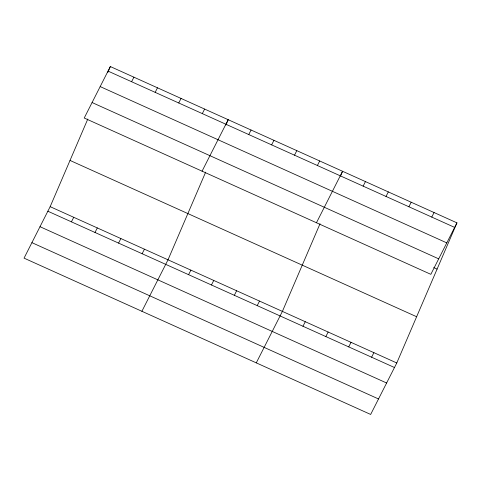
<?xml version="1.0" encoding="UTF-8"?>
<svg xmlns="http://www.w3.org/2000/svg" width="481" height="481" viewBox="0 0 481 481"><rect width="100%" height="100%" fill="white"/><g stroke="black" fill="none" stroke-linecap="round" stroke-linejoin="round"><path stroke-width="0.72" d="M456.95 222.859L430.838 274.332L84.223 118.025L110.341 66.552L456.95 222.859L396.777 362.975L370.659 414.448L24.05 258.141L50.162 206.668L87.813 119.005M107.75 72.583L110.341 66.552M205.658 172.15L168.013 259.812L141.895 311.285M225.884 125.06L228.186 119.697L202.074 171.17M320.039 223.731L282.395 311.393L256.277 362.866M340.554 175.968L342.568 171.278L316.456 222.751M131.602 81.722L133.91 77.182M71.428 221.837L73.731 217.298M155.171 92.352L157.479 87.813M94.997 232.467L97.306 227.928M178.746 102.982L181.048 98.437M118.566 243.097L120.875 238.552M202.315 113.612L204.617 109.067M142.135 253.727L144.444 249.182M248.761 134.554L251.064 130.014M188.582 274.669L190.891 270.13M271.633 144.871L273.942 140.332M211.46 284.986L213.762 280.441M294.51 155.189L296.813 150.643M234.337 295.304L236.64 290.758M317.388 165.506L319.691 160.961M257.215 305.621L259.518 301.076M363.137 186.135L365.446 181.596M302.964 326.25L305.273 321.711M386.015 196.452L388.323 191.907M325.841 336.568L328.144 332.022M408.892 206.77L411.195 202.224M348.719 346.885L351.022 342.34M431.77 217.087L434.072 212.542M371.597 357.203L373.899 352.657M108.033 71.098L454.647 227.399M100.174 86.586L446.789 242.887M92.081 102.537L438.69 258.844M433.73 267.58L437.091 269.095M70.022 160.432L416.63 316.732M50.162 206.668L396.777 362.975M47.859 211.213L394.468 367.514M40.001 226.695L386.616 383.002M31.908 242.652L378.517 398.959"/></g></svg>
